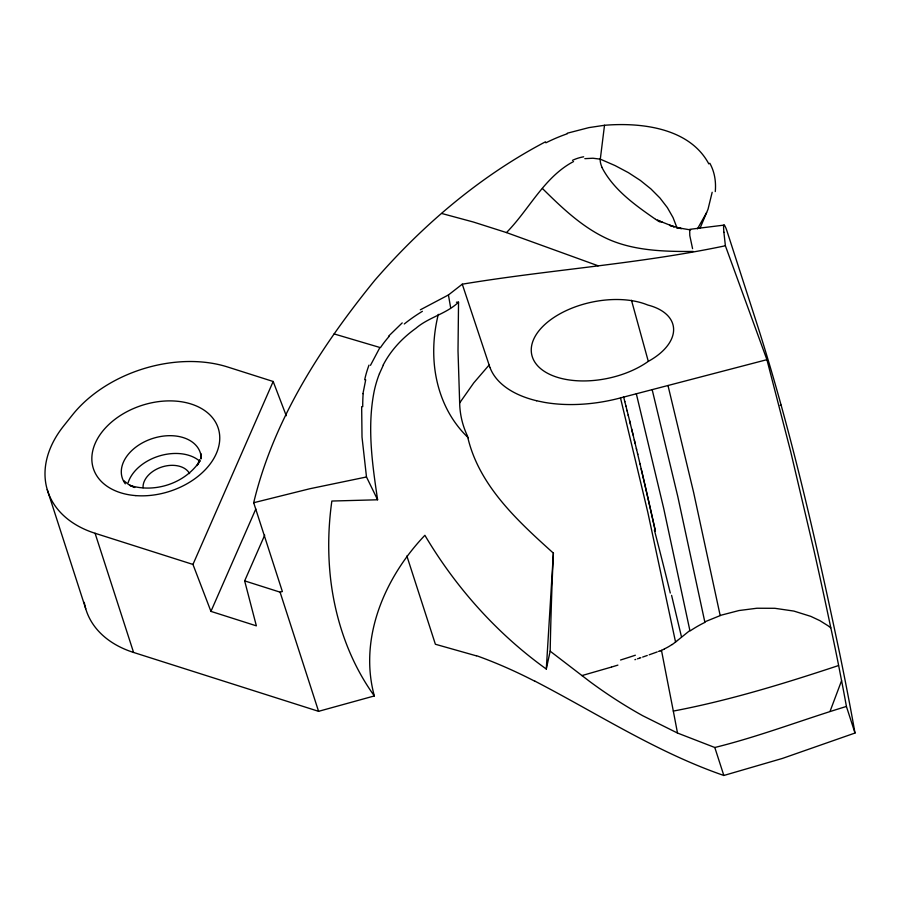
<?xml version="1.0" encoding="UTF-8"?>
<svg xmlns="http://www.w3.org/2000/svg" width="900" height="900" viewBox="0 0 900 900"><rect width="100%" height="100%" fill="white"/><g stroke="black" fill="none" stroke-linecap="round" stroke-linejoin="round"><path stroke-width="1.35" d="M456.435 302.209L458.539 302.175L458.01 350.82L459.743 405.326A153.619 111.082 -11.3 0 0 467.438 435.926C478.339 485.089 517.455 520.762 553.387 553.129L552.375 576.506A437.647 40.286 -86 0 0 550.17 651.139M84.263 602.359A114.829 79.043 -17.9 0 0 133.582 652.455L318.577 711.326L374.344 695.936C358.481 638.077 384.964 577.102 424.89 535.309C455.771 587.441 497.002 633.668 546.3 669.038L553.387 553.129M361.665 406.62L362.014 437.108L366.491 476.978L377.606 499.781L331.853 501.041A564.727 408.848 -12.7 0 0 330.739 580.072C335.723 621.405 349.864 662.04 374.344 695.936M677.137 228.206L673.054 217.586L667.35 207.596L659.959 198.011L650.936 188.944L640.384 180.45L628.391 172.643L615.094 165.589L600.3 159.154L604.508 125.28C641.183 122.276 689.58 127.834 708.817 163.901M712.17 192.274L708.019 209.261L700.087 228.127M362.959 393.671L365.704 379.822M723.69 225.787L723.836 225.292A42.424 3.004 76 0 1 724.748 225.641L725.94 228.139A18.776 1.327 76 0 1 727.087 231.39L758.34 328.162C792.202 434.97 816.683 544.477 839.79 654.03A418.151 29.633 76 0 1 853.065 722.227L855 733.039L782.471 758.408L723.836 775.474C656.944 752.411 597.386 713.52 534.938 681.154M546.3 669.038L550.159 651.173L589.691 681.491A256.028 128.835 38.6 0 0 642.746 715.736L677.498 733.039L714.803 747.495C759.476 736.459 802.462 719.786 846.416 706.455A293.535 20.891 76 0 0 841.601 680.738M264.701 535.151L244.654 580.883L280.08 592.155L282.364 591.525L253.688 502.729C273.611 419.445 321.446 345.949 374.839 280.226C422.955 224.786 480.341 175.984 545.501 141.806M830.16 711.056L841.579 680.681L838.643 665.516C784.361 683.494 729.562 700.403 673.324 711.079L677.498 733.039M379.496 373.567L383.355 365.051M370.485 365.321L379.924 347.49L334.103 333.923M244.654 580.883L256.365 625.849L210.938 611.381L192.96 564.435L273.173 381.488L227.632 366.998A114.829 79.043 -17.9 0 0 72.472 414.9L63.641 425.981A114.829 79.043 -17.9 0 0 95.085 533.284L133.582 652.455M210.938 611.381L255.803 509.04M199.766 459.562L197.1 465.581L200.093 460.665C185.681 483.142 155.07 493.391 129.791 485.37L134.786 487.485L128.678 484.549L123.739 480.634M706.601 212.602L697.444 228.859M459.652 402.952L473.749 382.894L489.127 365.017L462.274 284.186C549.72 269.651 638.55 264.049 725.377 245.768L766.913 359.674L790.695 451.665L813.971 550.418A480.127 34.031 76 0 1 830.79 627.75M573.548 161.55C544.106 177.03 529.144 209.61 506.464 232.571L473.389 222.03L441.776 213.491M388.507 336.251L402.221 322.897M636.322 393.772L663.683 508.298L689.873 630.484L677.464 640.508M420.334 309.814L448.425 294.964L462.274 284.186M458.539 302.175C446.344 313.942 428.692 317.228 415.845 328.343A160.009 116.1 9.6 0 0 383.197 364.995M677.441 640.485A68.816 67.331 3.2 0 1 675.529 642.06L672.188 644.614M664.414 649.058L661.466 650.295L665.876 672.998A294.255 2.981 79.3 0 0 672.39 706.309L673.324 711.079M660.217 650.801L658.53 651.431M657.236 651.915L649.181 654.806M647.258 655.481L642.668 657.067M838.586 665.246L837.799 661.275A261.079 18.506 76 0 0 831.566 631.283L830.846 627.919L828.023 625.748L819.844 620.629L810.821 616.376L793.89 611.077L774.844 608.299L756.911 608.242L738.979 610.538L721.395 615.116L704.79 621.855L677.79 496.541L652.163 389.632M639.923 658.001L640.834 657.686M639.607 658.102L638.663 658.429M638.269 658.553L637.481 658.822M635.726 659.408L634.894 659.689M567.281 133.211L588.926 127.609L604.508 125.28M617.895 665.111L611.707 667.001M611.359 667.102L581.884 675.596M253.688 502.729L309.825 488.745L366.491 476.978M536.535 400.748L544.163 402.322A111.184 62.1 -11.9 0 0 620.494 397.912L623.644 397.035L624.836 401.692M623.666 397.08L766.913 359.674M780.176 405.315L781.155 405.169M584.82 158.659L592.931 158.231L600.3 159.154M724.163 225.09L689.681 229.354L689.794 235.553L692.572 248.67M95.085 533.284L192.96 564.435M506.464 232.571L598.174 265.804M476.325 655.83L435.386 644.254L406.868 555.975M660.87 221.58L674.224 226.856L669.656 225.326L681.413 228.634L676.867 227.61L690.626 229.928M657.484 219.96L662.13 222.289L658.845 220.59M659.644 221.884L658.485 221.164M658.192 220.984L655.605 219.319M655.324 219.139C635.074 205.042 613.586 189.855 601.954 167.468M542.464 188.528C561.026 206.876 580.264 225.382 603.866 237.116C631.283 250.92 664.009 251.651 693.214 251.449M273.173 381.488L286.267 415.733M489.96 367.549L489.15 365.085M846.416 706.455L855 733.039M714.803 747.495L723.836 775.474M280.08 592.155L318.577 711.326M47.227 489.555L85.725 608.726M648.304 361.373A60.694 33.896 -11.9 0 0 647.752 305.021A69.716 38.936 -11.9 0 0 550.935 319.534A69.716 38.936 -11.9 0 0 551.475 375.154A69.716 38.936 -11.9 0 0 648.304 361.373L631.485 300.285M667.991 385.504L693.619 492.412L720.18 615.521M620.494 397.901L647.842 512.438L675.562 642.094M624.769 401.445L626.018 406.384M625.894 405.889L627.199 411.109M627.03 410.389L628.38 415.845M628.166 414.956L630.472 424.271M629.561 420.615L633.105 435.049M631.631 429.019L635.175 443.588M671.58 595.35L681.469 636.795M634.275 439.886L636.615 449.606M636.367 448.549L637.774 454.478M637.56 453.555L640.091 464.231M639.967 463.691L642.69 475.346A352.463 22.894 76.9 0 1 655.391 531.214A349.29 22.68 76.9 0 0 641.171 468.821M448.425 294.964L450.652 307.733M377.606 499.781C372.285 464.006 367.02 427.241 374.152 391.343A212.963 154.519 9.6 0 1 379.463 373.567M725.389 245.768L723.893 232.256M200.756 454.41L201.105 458.606M200.88 453.521L201.15 458.707M602.077 167.411A40.916 28.17 -17.9 0 1 600.12 159.188M572.479 160.369A65.903 43.492 32.9 0 1 583.65 156.791M476.257 655.594A318.836 160.436 38.6 0 1 534.938 681.289M143.055 487.766A24.604 16.942 -17.9 0 1 162.394 466.83A24.604 16.942 -17.9 0 1 189.596 473.614M125.314 483.829A41.006 28.226 -17.9 0 1 151.155 438.975A41.006 28.226 -17.9 0 1 201.184 457.166M128.138 482.681A41.006 28.226 -17.9 0 1 158.704 456.154A41.006 28.226 -17.9 0 1 198.754 460.373M380.475 347.614A155.993 98.854 -7.9 0 1 389.104 336.442M635.355 655.222A232.414 52.954 -20.7 0 1 620.561 660.004M661.534 650.441A47.599 46.282 -1.2 0 1 660.274 650.947M672.075 644.467A50.299 48.566 -5.5 0 1 664.346 648.911M536.58 400.736A111.184 62.1 -11.9 0 1 490.039 367.627M690.176 630.889A109.89 98.876 -24.3 0 1 705.026 622.327M654.379 530.055A421.999 35.303 74.6 0 1 670.286 593.033M723.938 232.414A84.218 5.974 76 0 1 723.623 225.54M545.873 142.819A256.489 209.149 83.7 0 1 567.416 133.718M709.796 163.226A77.951 55.935 -39.9 0 1 715.275 191.588M468.338 437.816A159.221 115.133 -11.3 0 1 456.75 424.789C443.936 407.801 436.691 387.034 434.475 365.963A271.811 196.537 -11.3 0 1 438.311 314.336M362.734 406.71A366.986 240.75 9.3 0 1 363.15 393.694M364.68 379.766A231.75 150.053 -3.7 0 1 368.989 365.13M404.291 323.978A169.65 111.364 -5.1 0 1 422.392 311.321M135.866 495.619A65.61 45.169 -17.9 0 0 218.396 428.715A65.61 45.169 -17.9 0 0 113.119 420.761A65.61 45.169 -17.9 0 0 135.866 495.619"/></g></svg>
